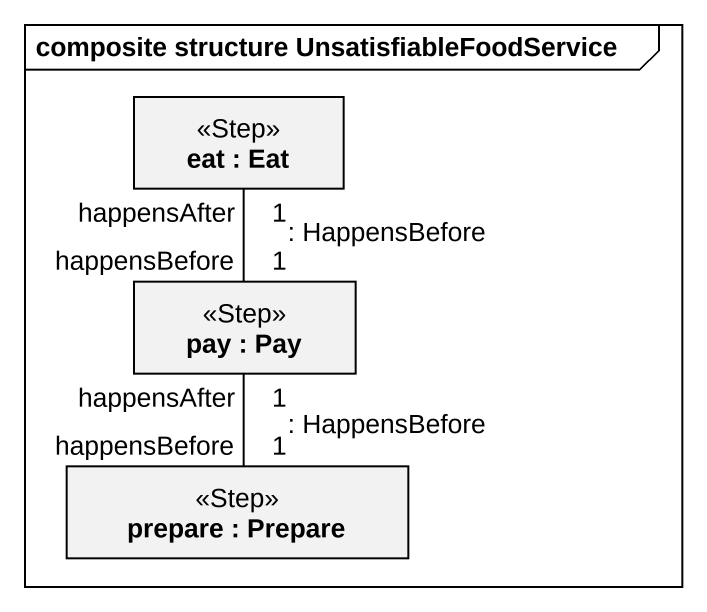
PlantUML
@startuml
mainframe composite structure UnsatisfiableFoodService
rectangle "eat : Eat" as eat <<Step>>
rectangle "pay : Pay" as pay <<Step>>
rectangle "prepare : Prepare" as prepare <<Step>>
eat "happensAfter\n1" -- "happensBefore\n1" pay : : HappensBefore
pay "happensAfter\n1" -- "happensBefore\n1" prepare : : HappensBefore
@enduml
